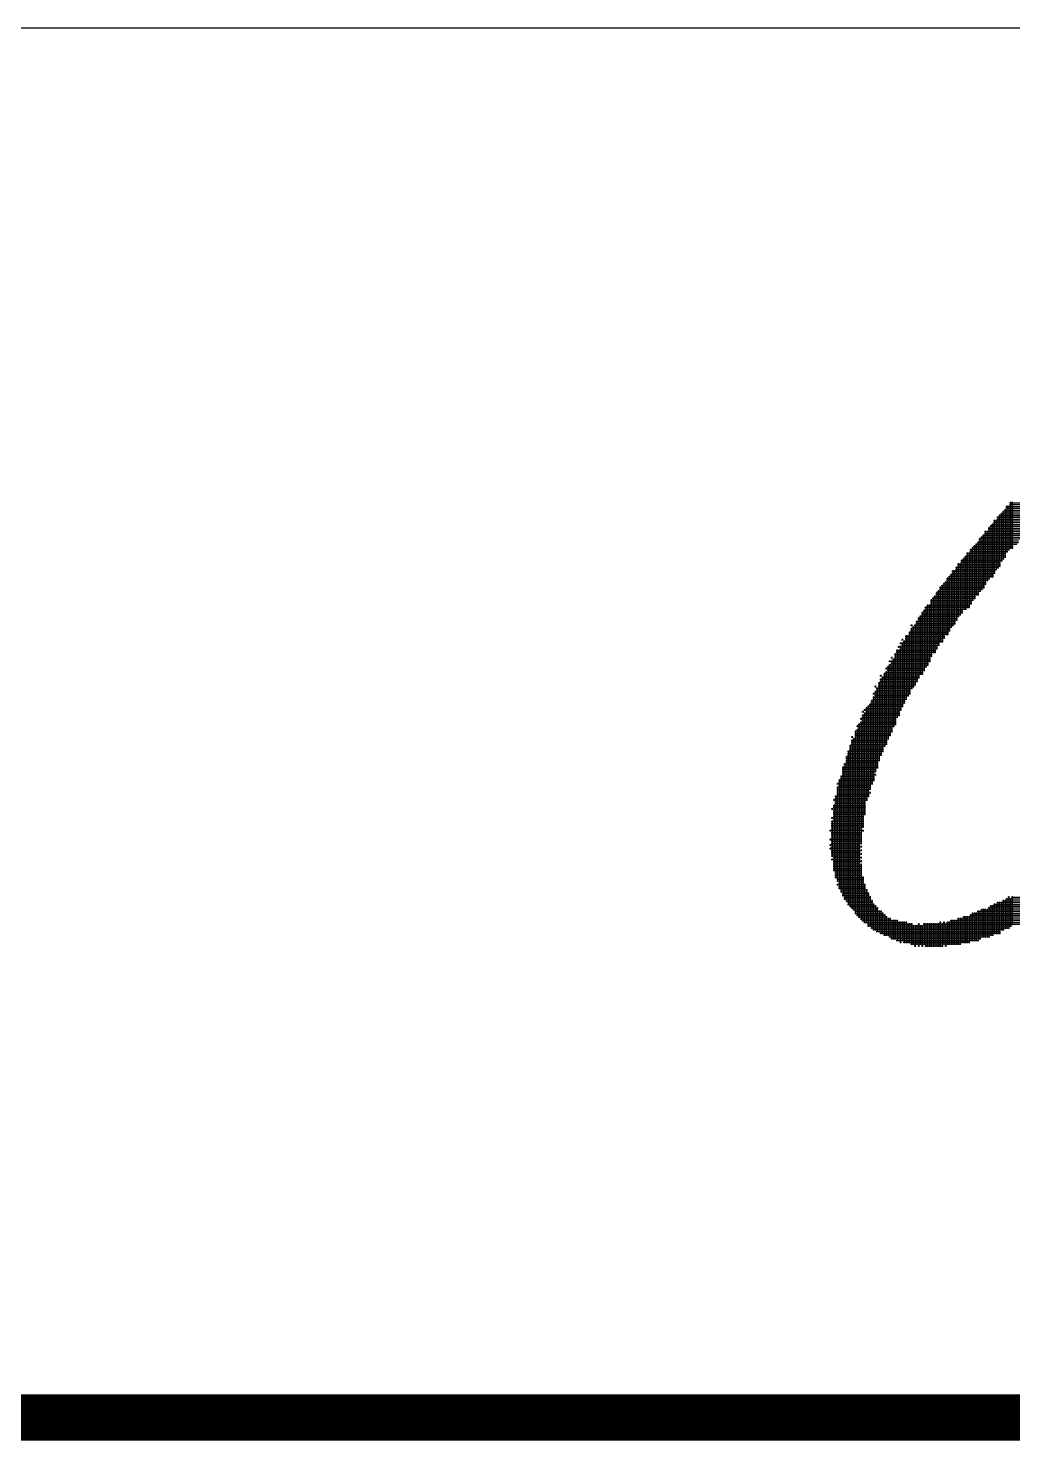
# Model space of a CAD drawing. Header units: feet. Extents: x 0 to 252300, y 0 to 178200.
# Drawn here: x 169434 to 170710, y 7770 to 9600 of the extents above; entities that cross this region are included whole.
import ezdxf
from ezdxf.enums import TextEntityAlignment as Align

# ---------------------------------------------------------------- set-up
doc = ezdxf.new("R2010")
doc.units = ezdxf.units.FT
doc.header["$LTSCALE"] = 3000
doc.header["$MEASUREMENT"] = 0
for name, color, linetype in [('CX-BORD', 3, 'CONTINUOUS'), ('CX-BORD-LIN1', 4, 'CONTINUOUS'), ('CX-BORD-LIN2', 3, 'CONTINUOUS'), ('CX-BORD-TEX2', 7, 'CONTINUOUS'), ('CX-BORD-TEX3', 6, 'CONTINUOUS')]:
    doc.layers.add(name, color=color, linetype=linetype)
doc.styles.add('TB_TEXT', font='')
doc.styles.add('TB_WBTXT', font='')
doc.styles.add('TB_WMTXT', font='')
doc.styles.get('TB_TEXT').set_extended_font_data('DotumChe')
doc.styles.get('TB_WBTXT').set_extended_font_data('Dotum')
doc.styles.get('TB_WMTXT').set_extended_font_data('DotumChe')

# ---------------------------------------------------------------- blocks, each defined once
blk = doc.blocks.new('CXBLKA1')
at = {"layer": 'CX-BORD-LIN1', "const_width": 0.2}
blk.add_lwpolyline([(558, 6), (270, 6)], dxfattribs=at)
at = {"layer": 'CX-BORD-LIN2'}
blk.add_lwpolyline([(558, 12), (270, 12)], dxfattribs=at)
at = {"layer": 'CX-BORD-LIN1', "style": 'TB_TEXT'}
for tag, p in [('TR_RCON5', (342.3033, 33)), ('TR_RCON4', (342.3033, 27)), ('TR_RCON3', (342.3033, 21)), ('TR_RCON2', (342.3033, 15)), ('TR_RCON1', (342.3033, 9))]:
    blk.add_attdef(tag, text='', height=3.5, dxfattribs=at).set_placement(p, align=Align.MIDDLE_LEFT)
for tag, height, p in [('TR_DGN5', 3.5, (451.1185, 33)), ('TR_CHK5', 3.5, (491.1185, 33)), ('TR_RDAT5', 3.5, (317.5, 33)), ('TR_APP5', 3.5, (531.1185, 33)), ('TR_RNUM5', 3, (285.1051, 32.6366)), ('TR_DGN4', 3.5, (451.1185, 27)), ('TR_CHK4', 3.5, (491.1185, 27)), ('TR_RDAT4', 3.5, (317.5, 27)), ('TR_APP4', 3.5, (531.1185, 27)), ('TR_RNUM4', 3, (285.1051, 26.6366)), ('TR_DGN3', 3.5, (451.1185, 21)), ('TR_CHK3', 3.5, (491.1185, 21)), ('TR_RDAT3', 3.5, (317.5, 21)), ('TR_APP3', 3.5, (531.1185, 21)), ('TR_RNUM3', 3, (285.1051, 20.6366)), ('TR_DGN2', 3.5, (451.1185, 15)), ('TR_CHK2', 3.5, (491.1185, 15)), ('TR_RDAT2', 3.5, (317.5, 15)), ('TR_APP2', 3.5, (531.1185, 15)), ('TR_RNUM2', 3, (285.1051, 14.6366)), ('TR_DGN1', 3.5, (451.1185, 9)), ('TR_CHK1', 3.5, (491.1185, 9)), ('TR_RDAT1', 3.5, (317.5, 9)), ('TR_APP1', 3.5, (531.1185, 9)), ('TR_RNUM1', 3, (285.1051, 8.6366))]:
    blk.add_attdef(tag, text='', height=height, dxfattribs=at).set_placement(p, align=Align.MIDDLE_CENTER)
at = {"layer": 'CX-BORD-LIN2', "style": 'TB_TEXT'}
blk.add_attdef('TD_VERSION', text='', height=3, rotation=90, dxfattribs=at).set_placement((800.5, 48.0149), align=Align.MIDDLE_CENTER)
at = {"layer": 'CX-BORD-TEX2', "style": 'TB_WMTXT'}
for tag, height, p in [('TB_CNAME', 5, (15.3448, 531.8324)), ('TB_CSCOP', 4, (16.6346, 523.8324))]:
    blk.add_attdef(tag, text='', height=height, dxfattribs=at).set_placement(p, align=Align.BOTTOM_LEFT)
at = {"layer": 'CX-BORD-TEX2', "style": 'TB_WBTXT'}
for tag, height, p in [('TB_MTITIL', 10, (398, 533.3264)), ('TB_STITL', 7, (398, 518.3264))]:
    blk.add_attdef(tag, text='', height=height, dxfattribs=at).set_placement(p, align=Align.MIDDLE_CENTER)
at = {"layer": 'CX-BORD-TEX3', "style": 'TB_TEXT'}
for tag, height, p in [('TD_LNDST', 4.5, (215, 31.5)), ('TD_DSECT', 4.5, (605.5, 31.5)), ('TD_DDIST', 4.5, (654.5, 31.5)), ('TD_DNAME_TOP', 4.5, (755, 27.957)), ('TD_CSECT', 4.5, (605.5, 22.5)), ('TD_CDIST', 4.5, (654.5, 22.5)), ('TD_DNAME_MAIN', 4.5, (755, 21.4731)), ('TD_DNAME_BOT', 3, (755, 15.2489)), ('TD_HSCAL', 4.5, (620.8841, 13.7484)), ('TD_VSCAL', 4.5, (656.8615, 13.7484)), ('TD_CCOMP', 4.5, (215, 13.5927)), ('TD_CSTEP', 4.5, (250.744, 5.125)), ('TD_FIELD', 4.5, (180, 5.125)), ('TD_DWGNO', 4.5, (755, 5.0017)), ('TD_DWGCODE', 4.5, (637, 4.7908))]:
    blk.add_attdef(tag, text='', height=height, dxfattribs=at).set_placement(p, align=Align.MIDDLE_CENTER)
for tag, height, width, p in [('TD_DCOMP', 4.5, 0.95, (215, 22.5875)), ('TD_CNAME', 5, 0.78, (65, 7.5956))]:
    blk.add_attdef(tag, text='', height=height, dxfattribs=dict(at, width=width)).set_placement(p, align=Align.MIDDLE_CENTER)

msp = doc.modelspace()

# ---------------------------------------------------------------- linework, layer by layer
at = {"layer": 'CX-BORD-TEX2'}
for p, q in [((170706.7, 8986.3), (170706.7, 8925.6)), ((170709.1, 8986.3), (170709.1, 8925.6)), ((170690.4, 8967.6), (170690.4, 8900)), ((170691.6, 8968.8), (170768.6, 8968.8)), ((170692.7, 8970), (170692.7, 8902.3)), ((170693.9, 8971.1), (170766.2, 8971.1)), ((170695.1, 8972.3), (170695.1, 8909.3)), ((170696.2, 8973.5), (170763.9, 8973.5)), ((170697.4, 8974.6), (170697.4, 8911.7)), ((170698.6, 8975.8), (170763.9, 8975.8)), ((170699.7, 8977), (170699.7, 8914)), ((170700.9, 8980.5), (170763.9, 8980.5)), ((170700.9, 8978.1), (170763.9, 8978.1)), ((170702.1, 8981.6), (170702.1, 8921)), ((170704.4, 8981.6), (170704.4, 8923.3)), ((170705.6, 8985.1), (170766.2, 8985.1)), ((170705.6, 8982.8), (170763.9, 8982.8)), ((170674.1, 8949), (170674.1, 8879)), ((170676.4, 8949), (170676.4, 8883.7)), ((170677.6, 8952.5), (170957.5, 8952.5)), ((170677.6, 8950.1), (170733.6, 8950.1)), ((170678.7, 8953.6), (170678.7, 8886)), ((170679.9, 8954.8), (170959.8, 8954.8)), ((170681.1, 8956), (170681.1, 8888.3)), ((170682.2, 8957.1), (170964.5, 8957.1)), ((170683.4, 8958.3), (170683.4, 8888.3)), ((170684.6, 8961.8), (170983.2, 8961.8)), ((170684.6, 8959.5), (170971.5, 8959.5)), ((170685.7, 8963), (170685.7, 8893)), ((170688.1, 8963), (170688.1, 8897.7)), ((170689.2, 8966.5), (170773.2, 8966.5)), ((170689.2, 8964.1), (170784.9, 8964.1)), ((170661.2, 8931.5), (170714.9, 8931.5)), ((170662.4, 8932.6), (170662.4, 8865)), ((170663.6, 8933.8), (170717.2, 8933.8)), ((170664.7, 8935), (170664.7, 8865)), ((170665.9, 8938.5), (170721.9, 8938.5)), ((170665.9, 8936.1), (170717.2, 8936.1)), ((170667.1, 8939.6), (170667.1, 8869.7)), ((170668.2, 8940.8), (170721.9, 8940.8)), ((170669.4, 8942), (170669.4, 8872)), ((170670.6, 8943.1), (170724.2, 8943.1)), ((170671.7, 8944.3), (170671.7, 8874.3)), ((170672.9, 8947.8), (170731.2, 8947.8)), ((170672.9, 8945.5), (170726.6, 8945.5)), ((170644.9, 8912.8), (170698.6, 8912.8)), ((170646.1, 8914), (170646.1, 8846.3)), ((170647.2, 8915.1), (170700.9, 8915.1)), ((170648.4, 8916.3), (170648.4, 8846.3)), ((170649.6, 8919.8), (170700.9, 8919.8)), ((170649.6, 8917.5), (170700.9, 8917.5)), ((170650.7, 8921), (170650.7, 8848.7)), ((170653.1, 8921), (170653.1, 8848.7)), ((170654.2, 8924.5), (170705.6, 8924.5)), ((170654.2, 8922.1), (170703.2, 8922.1)), ((170655.4, 8925.6), (170655.4, 8853.3)), ((170656.6, 8926.8), (170710.2, 8926.8)), ((170657.7, 8928), (170657.7, 8858)), ((170658.9, 8929.1), (170710.2, 8929.1)), ((170660.1, 8930.3), (170660.1, 8860.3)), ((170630.9, 8896.5), (170686.9, 8896.5)), ((170630.9, 8894.2), (170686.9, 8894.2)), ((170632.1, 8897.7), (170632.1, 8825.3)), ((170634.4, 8897.7), (170634.4, 8827.7)), ((170635.6, 8901.2), (170691.6, 8901.2)), ((170635.6, 8898.8), (170689.2, 8898.8)), ((170636.8, 8902.3), (170636.8, 8832.3)), ((170637.9, 8905.8), (170693.9, 8905.8)), ((170637.9, 8903.5), (170693.9, 8903.5)), ((170639.1, 8907), (170639.1, 8837)), ((170641.4, 8907), (170641.4, 8839.3)), ((170642.6, 8910.5), (170696.2, 8910.5)), ((170642.6, 8908.2), (170693.9, 8908.2)), ((170643.8, 8911.7), (170643.8, 8841.7)), ((170615.8, 8876.7), (170615.8, 8804.3)), ((170616.9, 8877.8), (170672.9, 8877.8)), ((170618.1, 8879), (170618.1, 8804.3)), ((170619.3, 8880.2), (170675.2, 8880.2)), ((170620.4, 8881.3), (170620.4, 8809)), ((170621.6, 8882.5), (170675.2, 8882.5)), ((170622.8, 8883.7), (170622.8, 8813.7)), ((170623.9, 8887.2), (170679.9, 8887.2)), ((170623.9, 8884.8), (170677.6, 8884.8)), ((170625.1, 8888.3), (170625.1, 8813.7)), ((170626.3, 8889.5), (170684.6, 8889.5)), ((170627.4, 8890.7), (170627.4, 8818.3)), ((170628.6, 8891.8), (170684.6, 8891.8)), ((170629.8, 8893), (170629.8, 8823)), ((170602.9, 8859.2), (170658.9, 8859.2)), ((170604.1, 8860.3), (170604.1, 8785.7)), ((170605.3, 8861.5), (170661.2, 8861.5)), ((170606.4, 8862.7), (170606.4, 8790.3)), ((170607.6, 8863.8), (170661.2, 8863.8)), ((170608.8, 8865), (170608.8, 8790.3)), ((170609.9, 8868.5), (170665.9, 8868.5)), ((170609.9, 8866.2), (170665.9, 8866.2)), ((170611.1, 8869.7), (170611.1, 8795)), ((170612.3, 8870.8), (170668.2, 8870.8)), ((170613.4, 8872), (170613.4, 8799.7)), ((170614.6, 8875.5), (170672.9, 8875.5)), ((170614.6, 8873.2), (170670.6, 8873.2)), ((170590.1, 8839.3), (170590.1, 8762.4)), ((170591.3, 8842.8), (170644.9, 8842.8)), ((170591.3, 8840.5), (170642.6, 8840.5)), ((170592.4, 8844), (170592.4, 8762.4)), ((170593.6, 8845.2), (170644.9, 8845.2)), ((170594.8, 8846.3), (170594.8, 8767)), ((170595.9, 8849.8), (170654.2, 8849.8)), ((170595.9, 8847.5), (170649.6, 8847.5)), ((170597.1, 8851), (170597.1, 8771.7)), ((170598.3, 8852.2), (170654.2, 8852.2)), ((170599.4, 8853.3), (170599.4, 8774)), ((170601.8, 8853.3), (170601.8, 8778.7)), ((170602.9, 8856.8), (170656.6, 8856.8)), ((170602.9, 8854.5), (170656.6, 8854.5)), ((170577.3, 8826.5), (170579.6, 8826.5)), ((170577.3, 8821.8), (170628.6, 8821.8)), ((170578.4, 8827.7), (170578.4, 8825.3)), ((170578.4, 8823), (170578.4, 8743.7)), ((170579.6, 8824.2), (170630.9, 8824.2)), ((170580.8, 8825.3), (170580.8, 8746)), ((170581.9, 8826.5), (170633.3, 8826.5)), ((170583.1, 8827.7), (170583.1, 8748.4)), ((170584.3, 8831.2), (170635.6, 8831.2)), ((170584.3, 8828.8), (170635.6, 8828.8)), ((170585.4, 8832.3), (170585.4, 8753)), ((170586.6, 8835.8), (170637.9, 8835.8)), ((170586.6, 8833.5), (170637.9, 8833.5)), ((170587.8, 8837), (170587.8, 8757.7)), ((170588.9, 8838.2), (170640.3, 8838.2)), ((170563.3, 8803.2), (170614.6, 8803.2)), ((170564.4, 8804.3), (170564.4, 8802)), ((170565.6, 8807.8), (170567.9, 8807.8)), ((170566.8, 8809), (170566.8, 8806.7)), ((170566.8, 8804.3), (170566.8, 8720.4)), ((170567.9, 8805.5), (170619.3, 8805.5)), ((170569.1, 8806.7), (170569.1, 8725)), ((170570.3, 8812.5), (170621.6, 8812.5)), ((170570.3, 8810.2), (170621.6, 8810.2)), ((170570.3, 8807.8), (170619.3, 8807.8)), ((170571.4, 8813.7), (170571.4, 8729.7)), ((170573.8, 8813.7), (170573.8, 8734.4)), ((170574.9, 8817.2), (170626.3, 8817.2)), ((170574.9, 8814.8), (170626.3, 8814.8)), ((170576.1, 8818.3), (170576.1, 8736.7)), ((170577.3, 8819.5), (170628.6, 8819.5)), ((170551.6, 8784.5), (170553.9, 8784.5)), ((170552.8, 8785.7), (170552.8, 8783.3)), ((170556.3, 8789.2), (170605.3, 8789.2)), ((170556.3, 8786.8), (170605.3, 8786.8)), ((170556.3, 8784.5), (170602.9, 8784.5)), ((170557.4, 8790.3), (170557.4, 8697)), ((170558.6, 8793.8), (170609.9, 8793.8)), ((170558.6, 8791.5), (170609.9, 8791.5)), ((170559.8, 8795), (170559.8, 8706.4)), ((170560.9, 8798.5), (170612.3, 8798.5)), ((170562.1, 8799.7), (170562.1, 8797.3)), ((170562.1, 8795), (170562.1, 8708.7)), ((170563.3, 8796.2), (170612.3, 8796.2)), ((170564.4, 8799.7), (170564.4, 8715.7)), ((170565.6, 8800.8), (170614.6, 8800.8)), ((170544.6, 8770.5), (170595.9, 8770.5)), ((170544.6, 8765.9), (170593.6, 8765.9)), ((170545.8, 8771.7), (170545.8, 8769.3)), ((170545.8, 8767), (170545.8, 8671.4)), ((170546.9, 8772.8), (170598.3, 8772.8)), ((170546.9, 8768.2), (170595.9, 8768.2)), ((170548.1, 8774), (170548.1, 8678.4)), ((170549.3, 8779.8), (170602.9, 8779.8)), ((170549.3, 8775.2), (170600.6, 8775.2)), ((170550.4, 8781), (170550.4, 8778.7)), ((170550.4, 8776.3), (170550.4, 8683)), ((170551.6, 8777.5), (170600.6, 8777.5)), ((170552.8, 8781), (170552.8, 8687.7)), ((170553.9, 8782.2), (170602.9, 8782.2)), ((170555.1, 8783.3), (170555.1, 8694.7)), ((170531.8, 8748.4), (170531.8, 8746)), ((170535.3, 8751.9), (170584.3, 8751.9)), ((170535.3, 8749.5), (170584.3, 8749.5)), ((170536.4, 8753), (170536.4, 8650.4)), ((170537.6, 8761.2), (170539.9, 8761.2)), ((170537.6, 8756.5), (170586.6, 8756.5)), ((170537.6, 8754.2), (170586.6, 8754.2)), ((170538.8, 8762.4), (170538.8, 8760)), ((170538.8, 8757.7), (170538.8, 8657.4)), ((170539.9, 8758.9), (170588.9, 8758.9)), ((170541.1, 8760), (170541.1, 8662)), ((170542.3, 8763.5), (170593.6, 8763.5)), ((170542.3, 8761.2), (170588.9, 8761.2)), ((170543.4, 8764.7), (170543.4, 8669)), ((170527.1, 8729.7), (170527.1, 8620.1)), ((170528.3, 8737.9), (170577.3, 8737.9)), ((170528.3, 8733.2), (170572.6, 8733.2)), ((170528.3, 8730.9), (170572.6, 8730.9)), ((170529.4, 8739), (170529.4, 8736.7)), ((170529.4, 8734.4), (170529.4, 8624.7)), ((170530.6, 8747.2), (170532.9, 8747.2)), ((170530.6, 8740.2), (170577.3, 8740.2)), ((170530.6, 8735.5), (170574.9, 8735.5)), ((170531.8, 8741.4), (170531.8, 8636.4)), ((170532.9, 8744.9), (170579.6, 8744.9)), ((170532.9, 8742.5), (170577.3, 8742.5)), ((170534.1, 8746), (170534.1, 8641)), ((170535.3, 8747.2), (170581.9, 8747.2)), ((170514.3, 8714.5), (170516.6, 8714.5)), ((170515.4, 8715.7), (170515.4, 8713.4)), ((170515.4, 8711), (170515.4, 8564.1)), ((170516.6, 8716.9), (170565.6, 8716.9)), ((170516.6, 8712.2), (170563.3, 8712.2)), ((170517.8, 8718), (170517.8, 8715.7)), ((170517.8, 8713.4), (170517.8, 8580.4)), ((170518.9, 8719.2), (170565.6, 8719.2)), ((170518.9, 8714.5), (170563.3, 8714.5)), ((170520.1, 8720.4), (170520.1, 8599.1)), ((170521.3, 8721.5), (170567.9, 8721.5)), ((170522.4, 8722.7), (170522.4, 8603.7)), ((170523.6, 8723.9), (170567.9, 8723.9)), ((170524.8, 8725), (170524.8, 8613.1)), ((170525.9, 8728.5), (170570.3, 8728.5)), ((170525.9, 8726.2), (170570.3, 8726.2)), ((170507.3, 8695.9), (170556.3, 8695.9)), ((170508.4, 8697), (170508.4, 8694.7)), ((170509.6, 8698.2), (170558.6, 8698.2)), ((170509.6, 8693.5), (170553.9, 8693.5)), ((170510.8, 8699.4), (170510.8, 8447.4)), ((170511.9, 8705.2), (170558.6, 8705.2)), ((170511.9, 8700.5), (170558.6, 8700.5)), ((170513.1, 8706.4), (170513.1, 8704)), ((170513.1, 8701.7), (170513.1, 8543.1)), ((170514.3, 8709.9), (170563.3, 8709.9)), ((170514.3, 8707.5), (170560.9, 8707.5)), ((170514.3, 8702.9), (170558.6, 8702.9)), ((170500.3, 8681.9), (170502.6, 8681.9)), ((170500.3, 8677.2), (170546.9, 8677.2)), ((170500.3, 8674.9), (170546.9, 8674.9)), ((170501.4, 8683), (170501.4, 8680.7)), ((170501.4, 8678.4), (170501.4, 8459.1)), ((170502.6, 8679.5), (170549.3, 8679.5)), ((170503.8, 8680.7), (170503.8, 8456.8)), ((170504.9, 8688.9), (170553.9, 8688.9)), ((170504.9, 8686.5), (170551.6, 8686.5)), ((170504.9, 8684.2), (170551.6, 8684.2)), ((170504.9, 8681.9), (170549.3, 8681.9)), ((170506.1, 8690), (170506.1, 8452.1)), ((170507.3, 8691.2), (170553.9, 8691.2)), ((170508.4, 8692.4), (170508.4, 8449.8)), ((170493.3, 8656.2), (170537.6, 8656.2)), ((170494.5, 8657.4), (170494.5, 8468.4)), ((170495.6, 8663.2), (170542.3, 8663.2)), ((170495.6, 8660.9), (170539.9, 8660.9)), ((170495.6, 8658.5), (170539.9, 8658.5)), ((170496.8, 8664.4), (170496.8, 8463.8)), ((170498, 8670.2), (170544.6, 8670.2)), ((170498, 8667.9), (170542.3, 8667.9)), ((170498, 8665.5), (170542.3, 8665.5)), ((170499.1, 8671.4), (170499.1, 8461.4)), ((170500.3, 8672.5), (170546.9, 8672.5)), ((170488.6, 8642.2), (170535.3, 8642.2)), ((170488.6, 8639.9), (170532.9, 8639.9)), ((170489.8, 8643.4), (170489.8, 8475.4)), ((170491, 8646.9), (170535.3, 8646.9)), ((170491, 8644.5), (170535.3, 8644.5)), ((170492.1, 8648), (170492.1, 8470.8)), ((170493.3, 8653.9), (170537.6, 8653.9)), ((170493.3, 8651.5), (170537.6, 8651.5)), ((170493.3, 8649.2), (170535.3, 8649.2)), ((170481.6, 8621.2), (170528.3, 8621.2)), ((170482.8, 8622.4), (170482.8, 8620.1)), ((170484, 8625.9), (170530.6, 8625.9)), ((170484, 8623.5), (170528.3, 8623.5)), ((170485.1, 8627), (170485.1, 8484.7)), ((170486.3, 8630.5), (170530.6, 8630.5)), ((170486.3, 8628.2), (170530.6, 8628.2)), ((170487.5, 8631.7), (170487.5, 8480.1)), ((170488.6, 8637.5), (170532.9, 8637.5)), ((170488.6, 8635.2), (170530.6, 8635.2)), ((170488.6, 8632.9), (170532.9, 8632.9)), ((170531.8, 8634), (170531.8, 8631.7)), ((170478.1, 8601.4), (170478.1, 8599.1)), ((170479.3, 8604.9), (170523.6, 8604.9)), ((170479.3, 8602.6), (170521.3, 8602.6)), ((170480.5, 8606.1), (170480.5, 8498.7)), ((170481.6, 8616.6), (170525.9, 8616.6)), ((170481.6, 8614.2), (170525.9, 8614.2)), ((170481.6, 8611.9), (170523.6, 8611.9)), ((170481.6, 8609.6), (170525.9, 8609.6)), ((170481.6, 8607.2), (170523.6, 8607.2)), ((170482.8, 8617.7), (170482.8, 8494.1)), ((170484, 8618.9), (170525.9, 8618.9)), ((170524.8, 8610.7), (170524.8, 8608.4)), ((170474.6, 8588.6), (170518.9, 8588.6)), ((170475.8, 8589.7), (170475.8, 8587.4)), ((170477, 8600.2), (170521.3, 8600.2)), ((170477, 8593.2), (170518.9, 8593.2)), ((170477, 8590.9), (170518.9, 8590.9)), ((170477, 8586.2), (170518.9, 8586.2)), ((170477, 8583.9), (170518.9, 8583.9)), ((170478.1, 8594.4), (170478.1, 8508.1)), ((170479.3, 8597.9), (170518.9, 8597.9)), ((170479.3, 8595.6), (170518.9, 8595.6)), ((170474.6, 8576.9), (170516.6, 8576.9)), ((170474.6, 8572.2), (170516.6, 8572.2)), ((170474.6, 8569.9), (170516.6, 8569.9)), ((170474.6, 8567.6), (170516.6, 8567.6)), ((170474.6, 8565.2), (170516.6, 8565.2)), ((170475.8, 8578.1), (170475.8, 8575.7)), ((170475.8, 8573.4), (170475.8, 8526.7)), ((170477, 8581.6), (170518.9, 8581.6)), ((170477, 8579.2), (170516.6, 8579.2)), ((170477, 8574.6), (170516.6, 8574.6)), ((170472.3, 8560.6), (170516.6, 8560.6)), ((170472.3, 8548.9), (170514.3, 8548.9)), ((170473.5, 8561.7), (170473.5, 8559.4)), ((170473.5, 8550.1), (170473.5, 8547.7)), ((170474.6, 8562.9), (170514.3, 8562.9)), ((170474.6, 8558.2), (170514.3, 8558.2)), ((170474.6, 8555.9), (170514.3, 8555.9)), ((170474.6, 8553.6), (170514.3, 8553.6)), ((170474.6, 8551.2), (170514.3, 8551.2)), ((170474.6, 8546.6), (170514.3, 8546.6)), ((170515.4, 8561.7), (170515.4, 8559.4)), ((170472.3, 8541.9), (170511.9, 8541.9)), ((170472.3, 8537.2), (170511.9, 8537.2)), ((170473.5, 8543.1), (170473.5, 8540.7)), ((170473.5, 8538.4), (170473.5, 8536.1)), ((170474.6, 8544.2), (170514.3, 8544.2)), ((170474.6, 8539.6), (170514.3, 8539.6)), ((170474.6, 8534.9), (170514.3, 8534.9)), ((170474.6, 8532.6), (170511.9, 8532.6)), ((170474.6, 8530.2), (170514.3, 8530.2)), ((170474.6, 8527.9), (170511.9, 8527.9)), ((170513.1, 8540.7), (170513.1, 8538.4)), ((170513.1, 8536.1), (170513.1, 8533.7)), ((170513.1, 8531.4), (170513.1, 8529.1)), ((170474.6, 8523.2), (170511.9, 8523.2)), ((170475.8, 8524.4), (170475.8, 8522.1)), ((170477, 8525.6), (170514.3, 8525.6)), ((170477, 8520.9), (170514.3, 8520.9)), ((170477, 8518.6), (170511.9, 8518.6)), ((170477, 8516.2), (170514.3, 8516.2)), ((170477, 8513.9), (170514.3, 8513.9)), ((170477, 8511.6), (170514.3, 8511.6)), ((170513.1, 8526.7), (170513.1, 8524.4)), ((170513.1, 8522.1), (170513.1, 8519.7)), ((170513.1, 8517.4), (170513.1, 8445.1)), ((170477, 8509.2), (170514.3, 8509.2)), ((170479.3, 8506.9), (170514.3, 8506.9)), ((170479.3, 8504.6), (170514.3, 8504.6)), ((170479.3, 8502.2), (170514.3, 8502.2)), ((170479.3, 8499.9), (170516.6, 8499.9)), ((170481.6, 8497.6), (170516.6, 8497.6)), ((170481.6, 8495.2), (170516.6, 8495.2)), ((170482.8, 8491.7), (170482.8, 8489.4)), ((170484, 8492.9), (170516.6, 8492.9)), ((170515.4, 8501.1), (170515.4, 8442.8)), ((170517.8, 8491.7), (170517.8, 8440.4)), ((170481.6, 8490.6), (170518.9, 8490.6)), ((170484, 8488.2), (170518.9, 8488.2)), ((170484, 8485.9), (170518.9, 8485.9)), ((170486.3, 8483.6), (170521.3, 8483.6)), ((170486.3, 8481.2), (170521.3, 8481.2)), ((170488.6, 8478.9), (170523.6, 8478.9)), ((170488.6, 8476.6), (170523.6, 8476.6)), ((170491, 8474.3), (170525.9, 8474.3)), ((170520.1, 8484.7), (170520.1, 8440.4)), ((170522.4, 8480.1), (170522.4, 8435.8)), ((170524.8, 8475.4), (170524.8, 8435.8)), ((170702.1, 8473.1), (170702.1, 8433.4)), ((170703.2, 8474.3), (170705.6, 8474.3)), ((170704.4, 8475.4), (170704.4, 8433.4)), ((170706.7, 8473.1), (170706.7, 8435.8)), ((170707.9, 8474.3), (170784.9, 8474.3)), ((170709.1, 8475.4), (170709.1, 8438.1)), ((170491, 8471.9), (170525.9, 8471.9)), ((170493.3, 8469.6), (170528.3, 8469.6)), ((170495.6, 8467.3), (170528.3, 8467.3)), ((170495.6, 8464.9), (170530.6, 8464.9)), ((170498, 8462.6), (170532.9, 8462.6)), ((170500.3, 8460.3), (170535.3, 8460.3)), ((170502.6, 8457.9), (170535.3, 8457.9)), ((170504.9, 8455.6), (170539.9, 8455.6)), ((170527.1, 8470.8), (170527.1, 8433.4)), ((170529.4, 8466.1), (170529.4, 8431.1)), ((170531.8, 8463.8), (170531.8, 8431.1)), ((170534.1, 8461.4), (170534.1, 8428.8)), ((170536.4, 8456.8), (170536.4, 8428.8)), ((170538.8, 8456.8), (170538.8, 8426.4)), ((170663.6, 8455.6), (170752.2, 8455.6)), ((170664.7, 8456.8), (170664.7, 8417.1)), ((170667.1, 8456.8), (170667.1, 8419.4)), ((170668.2, 8457.9), (170756.9, 8457.9)), ((170669.4, 8459.1), (170669.4, 8421.8)), ((170671.7, 8459.1), (170671.7, 8421.8)), ((170674.1, 8459.1), (170674.1, 8421.8)), ((170676.4, 8459.1), (170676.4, 8421.8)), ((170677.6, 8460.3), (170761.6, 8460.3)), ((170678.7, 8461.4), (170678.7, 8421.8)), ((170679.9, 8462.6), (170763.9, 8462.6)), ((170681.1, 8463.8), (170681.1, 8424.1)), ((170683.4, 8463.8), (170683.4, 8424.1)), ((170684.6, 8464.9), (170768.6, 8464.9)), ((170685.7, 8466.1), (170685.7, 8426.4)), ((170688.1, 8466.1), (170688.1, 8426.4)), ((170689.2, 8467.3), (170770.9, 8467.3)), ((170690.4, 8468.4), (170690.4, 8426.4)), ((170692.7, 8468.4), (170692.7, 8426.4)), ((170695.1, 8468.4), (170695.1, 8431.1)), ((170696.2, 8469.6), (170777.9, 8469.6)), ((170697.4, 8470.8), (170697.4, 8431.1)), ((170699.7, 8470.8), (170699.7, 8433.4)), ((170700.9, 8471.9), (170780.2, 8471.9)), ((170504.9, 8453.3), (170542.3, 8453.3)), ((170507.3, 8450.9), (170544.6, 8450.9)), ((170509.6, 8448.6), (170546.9, 8448.6)), ((170511.9, 8446.3), (170551.6, 8446.3)), ((170514.3, 8443.9), (170560.9, 8443.9)), ((170516.6, 8441.6), (170572.6, 8441.6)), ((170521.3, 8439.3), (170579.6, 8439.3)), ((170521.3, 8436.9), (170707.9, 8436.9)), ((170541.1, 8454.4), (170541.1, 8426.4)), ((170543.4, 8452.1), (170543.4, 8424.1)), ((170545.8, 8449.8), (170545.8, 8424.1)), ((170548.1, 8447.4), (170548.1, 8424.1)), ((170550.4, 8447.4), (170550.4, 8421.8)), ((170552.8, 8445.1), (170552.8, 8419.4)), ((170555.1, 8445.1), (170555.1, 8419.4)), ((170557.4, 8445.1), (170557.4, 8419.4)), ((170559.8, 8445.1), (170559.8, 8417.1)), ((170562.1, 8442.8), (170562.1, 8417.1)), ((170564.4, 8442.8), (170564.4, 8414.8)), ((170566.8, 8442.8), (170566.8, 8417.1)), ((170569.1, 8442.8), (170569.1, 8414.8)), ((170571.4, 8442.8), (170571.4, 8414.8)), ((170573.8, 8440.4), (170573.8, 8414.8)), ((170576.1, 8440.4), (170576.1, 8414.8)), ((170578.4, 8440.4), (170578.4, 8412.4)), ((170580.8, 8438.1), (170580.8, 8412.4)), ((170583.1, 8438.1), (170583.1, 8410.1)), ((170585.4, 8438.1), (170585.4, 8412.4)), ((170586.6, 8439.3), (170588.9, 8439.3)), ((170587.8, 8440.4), (170587.8, 8410.1)), ((170590.1, 8438.1), (170590.1, 8412.4)), ((170592.4, 8438.1), (170592.4, 8410.1)), ((170593.6, 8439.3), (170719.6, 8439.3)), ((170594.8, 8440.4), (170594.8, 8412.4)), ((170597.1, 8440.4), (170597.1, 8410.1)), ((170599.4, 8440.4), (170599.4, 8410.1)), ((170601.8, 8440.4), (170601.8, 8410.1)), ((170604.1, 8440.4), (170604.1, 8410.1)), ((170606.4, 8440.4), (170606.4, 8410.1)), ((170608.8, 8440.4), (170608.8, 8410.1)), ((170611.1, 8440.4), (170611.1, 8410.1)), ((170613.4, 8440.4), (170613.4, 8410.1)), ((170614.6, 8441.6), (170616.9, 8441.6)), ((170615.8, 8442.8), (170615.8, 8410.1)), ((170618.1, 8440.4), (170618.1, 8410.1)), ((170619.3, 8441.6), (170621.6, 8441.6)), ((170620.4, 8442.8), (170620.4, 8412.4)), ((170622.8, 8440.4), (170622.8, 8410.1)), ((170623.9, 8441.6), (170724.2, 8441.6)), ((170625.1, 8442.8), (170625.1, 8412.4)), ((170627.4, 8442.8), (170627.4, 8412.4)), ((170628.6, 8443.9), (170728.9, 8443.9)), ((170629.8, 8445.1), (170629.8, 8412.4)), ((170632.1, 8445.1), (170632.1, 8412.4)), ((170634.4, 8445.1), (170634.4, 8412.4)), ((170636.8, 8445.1), (170636.8, 8412.4)), ((170637.9, 8446.3), (170733.6, 8446.3)), ((170639.1, 8447.4), (170639.1, 8412.4)), ((170641.4, 8447.4), (170641.4, 8412.4)), ((170643.8, 8447.4), (170643.8, 8414.8)), ((170644.9, 8448.6), (170735.9, 8448.6)), ((170646.1, 8449.8), (170646.1, 8414.8)), ((170648.4, 8449.8), (170648.4, 8414.8)), ((170650.7, 8449.8), (170650.7, 8414.8)), ((170653.1, 8449.8), (170653.1, 8414.8)), ((170654.2, 8450.9), (170745.2, 8450.9)), ((170655.4, 8452.1), (170655.4, 8417.1)), ((170656.6, 8453.3), (170747.6, 8453.3)), ((170657.7, 8454.4), (170657.7, 8417.1)), ((170660.1, 8454.4), (170660.1, 8417.1)), ((170662.4, 8454.4), (170662.4, 8417.1)), ((170525.9, 8434.6), (170705.6, 8434.6)), ((170528.3, 8432.3), (170698.6, 8432.3)), ((170532.9, 8429.9), (170693.9, 8429.9)), ((170537.6, 8427.6), (170693.9, 8427.6)), ((170542.3, 8425.3), (170684.6, 8425.3)), ((170549.3, 8422.9), (170679.9, 8422.9)), ((170551.6, 8420.6), (170668.2, 8420.6)), ((170558.6, 8418.3), (170665.9, 8418.3)), ((170563.3, 8415.9), (170565.6, 8415.9)), ((170567.9, 8415.9), (170654.2, 8415.9)), ((170577.3, 8413.6), (170642.6, 8413.6)), ((170581.9, 8411.3), (170584.3, 8411.3)), ((170586.6, 8411.3), (170588.9, 8411.3)), ((170591.3, 8411.3), (170593.6, 8411.3)), ((170595.9, 8411.3), (170619.3, 8411.3)), ((170621.6, 8411.3), (170623.9, 8411.3))]:
    msp.add_line(p, q, dxfattribs=at)

# ---------------------------------------------------------------- block references
at = {"layer": 'CX-BORD', "xscale": 300, "yscale": 300, "zscale": 300}
msp.add_blockref('CXBLKA1', (7500, 6000), dxfattribs=at)

doc.saveas('drawing.dxf')
